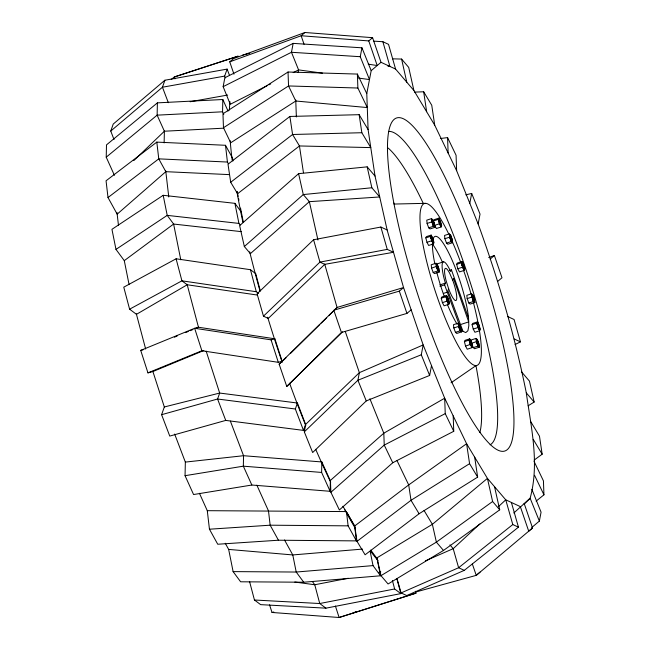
<?xml version="1.0" encoding="UTF-8"?>
<svg xmlns="http://www.w3.org/2000/svg" width="650" height="650" viewBox="0 0 650 650"><rect width="100%" height="100%" fill="white"/><g stroke="black" fill="none" stroke-linecap="round" stroke-linejoin="round"><path stroke-width="0.97" d="M114.416 175.305L106.226 157.178L106.494 144.885L157.398 102.862L222.828 99.515L228.069 111.117M157.398 102.862L157.129 115.156L164.385 131.219L223.779 128.18M164.133 142.927L164.393 130.926M185.347 462.093L243.563 455.707L321.848 461.963L330.363 480.821L330.135 491.294L251.851 485.03L193.57 494.536L185.055 475.686L185.347 462.093L174.655 434.062M223.771 114.481L222.56 111.8L222.828 99.515M330.135 491.294L321.62 472.436L321.848 461.963M267.109 85.727L230.254 104.276L223.145 86.661L224.851 77.756L293.174 43.379L361.952 47.816L371.183 70.663L366.779 93.608L368.087 129.553L375.026 176.053L387.124 229.946L403.544 287.544L423.174 344.939L444.681 398.206L466.594 443.723L487.427 478.384L505.749 499.834L520.317 506.602L528.734 531.221L532.545 527.979L524.128 503.352M293.174 43.379L291.46 52.276L298.577 69.899L322.538 73.166M298.058 72.581L298.618 69.68M358.491 78.073L369.476 79.568L360.246 56.712L361.952 47.816M304.314 431.868L305.768 424.279L359.369 372.661L423.174 344.939L421.289 354.778L429.634 375.448L366.259 400.92L312.658 452.538L304.314 431.868L357.906 380.25L421.289 354.778M429.634 375.448L431.519 365.609M469.796 203.287L471.689 193.448L465.814 194.838M531.7 527.556L539.362 521.081L530.132 498.225C539.654 463.564 531.139 427.546 526.289 392.844C514.767 335.351 498.111 279.053 478.14 223.957L480.033 214.118L471.689 193.448M539.362 521.081L541.068 512.184L531.846 489.328M114.01 139.571L110.768 131.056L113.222 124.061L164.897 80.226L227.118 69.111L229.547 75.498M164.897 80.226L162.443 87.214L110.768 131.056M225.355 77.927L224.656 76.107L227.118 69.111M164.328 406.965L219.676 393.055L297.432 403.033L305.589 424.426L303.493 430.389L225.737 420.412L169.764 436.085L161.606 414.692L164.328 406.965L152.815 371.248M303.493 430.389L295.336 408.996L297.432 403.033M425.831 237.868L426.392 236.624L431.153 235.089L432.843 238.266L433.973 242.686L433.412 243.929L428.659 245.472L426.961 242.296L425.831 237.868L430.584 236.332L431.153 235.089M433.534 220.919L434.094 219.684L438.848 218.14L440.546 221.317L441.675 225.745L441.114 226.98L436.353 228.524L434.663 225.347L433.534 220.919L438.287 219.383L438.848 218.14M460.817 329.046L444.608 284.846L445.388 283.124L444.186 278.891A23.749 4.672 72 0 1 449.036 268.223L450.645 271.562L451.425 269.839L449.573 270.441M441.261 298.212L441.829 296.969L446.582 295.433L448.281 298.61L449.41 303.03L448.841 304.273L444.088 305.817L442.398 302.64L441.261 298.212L446.022 296.676L446.582 295.433M456.666 264.322L457.226 263.079L461.979 261.536L463.677 264.713L464.807 269.141L464.246 270.384L459.493 271.919L457.795 268.743L456.666 264.322L461.419 262.779L461.979 261.536M448.663 288.836A16.908 3.323 72 0 0 456.422 299.951A16.908 3.323 72 0 0 452.652 280.061L449.499 272.894A16.908 3.323 72 0 0 446.054 280.491L448.663 288.836L447.858 290.607L462.987 331.305M452.652 280.061L453.456 278.281L468.699 321.912L459.436 324.911M447.476 303.168L447.858 302.331L446.331 297.903M464.401 341.608L464.961 340.373L469.714 338.829L471.413 342.006L472.542 346.434L471.981 347.669L467.22 349.213L465.53 346.036L464.401 341.608L469.154 340.072L469.714 338.829M472.095 324.667L472.664 323.424L477.417 321.88L479.115 325.057L480.244 329.485L479.676 330.728L474.923 332.264L473.233 329.087L472.095 324.667L476.856 323.123L477.417 321.88M279.142 364.171L337.058 307.45L403.544 287.544L399.327 291.135L333.808 310.213L341.429 332.483L286.764 386.441L279.142 364.171L285.992 357.849M290.306 353.592L319.792 324.488M321.23 323.066L326.267 318.094M329.144 315.258L333.458 311.001M334.896 309.579L337.058 307.45L324.707 264.127M342.517 331.849L286.764 386.441M524.428 503.864L530.132 498.225L513.817 512.996M133.835 160.558L164.385 131.219M387.124 229.946L380.868 227.037L313.576 239.752L257.091 293.824L263.461 316.176L268.279 318.419L324.764 264.339L393.494 252.297L387.246 249.389L319.946 262.104L263.461 316.176M479.838 523.916L453.196 548.681L425.352 560.869M498.347 506.716L505.749 499.834L512.793 524.542L518.448 527.174L464.279 570.359L406.738 595.554L401.091 592.922L397.012 578.638M330.874 492.294L384.239 445.087L445.242 413.627L444.681 398.206L383.809 433.201L330.436 480.407L330.874 492.294L339.373 509.957L392.746 462.751L453.749 431.291L453.188 415.87M298.594 173.656L239.647 225.623L244.335 246.537L250.396 253.63L309.343 201.662L379.722 196.966L371.857 187.761L367.169 166.855L298.594 173.656L303.282 194.569L309.343 201.662M244.335 246.537L303.282 194.569L371.857 187.761M229.45 174.623L165.823 171.673L117.179 214.159L108.006 197.543L106.056 180.789L156.812 142.114L225.485 145.291L232.546 158.104L232.895 161.062M233.959 74.189L229.743 61.848L233.553 58.606L304.947 32.5L372.58 37.676L381.006 62.294L395.574 69.062L413.896 90.513L434.72 125.174L456.633 170.69L478.14 223.957M304.947 32.5L301.137 35.75L229.743 61.848M304.062 44.289L301.137 35.75L368.769 40.917L372.58 37.676M371.183 70.663L381.006 62.294M341.429 332.483L406.949 313.406L411.158 309.814M490.157 259.082L494.374 255.491L501.987 277.761L497.778 281.352M480.058 572.106L476.247 575.356L416.008 591.947M532.545 527.979L476.247 575.356L472.347 563.964M171.21 79.544L174.33 76.96L238.062 56.176L174.33 76.96L174.947 78.869M106.226 157.178L157.129 115.156L222.56 111.8M536.128 501.126L543.944 494.821L543.433 480.87L534.032 461.337M512.793 524.542L458.624 567.734L401.091 592.922M289.884 116.447L228.004 164.214L230.693 182.26L237.583 193.724L299.463 145.957L370.784 147.599L361.847 132.722L359.149 114.684L289.884 116.447L292.573 134.493L299.463 145.957M230.693 182.26L292.573 134.493L361.847 132.722M108.006 197.543L158.763 158.86L227.427 162.045L228.369 163.751M354.721 525.964L408.704 484.924L466.594 443.723L469.576 463.677L477.652 477.124L419.087 513.752L365.097 554.791L357.021 541.344L354.721 525.964L342.891 506.269M357.021 541.344L411.003 500.305L469.576 463.677M129.041 284.383L124.28 260.642L173.615 224.047L241.345 231.644M534.097 460.119L542.165 454.212L539.476 436.166L530.538 421.298M380.965 575.664L376.967 557.846L432.372 524.314L487.427 478.384L492.611 501.507L436.378 542.133L380.965 575.664L388.074 583.984L443.487 550.452L499.72 509.827L494.536 486.712M451.067 382.785L476.093 365.552M241.304 212.022L234.902 203.344L163.191 195.301L111.946 229.32L115.976 249.389L124.28 260.642M115.976 249.389L167.213 215.369L238.932 223.413L240.094 224.989M288.031 72.012L222.958 113.782L223.47 127.725L230.717 142.781L295.791 101.01L367.291 107.559L357.882 88.026L357.378 74.076L288.031 72.012L288.543 85.954L295.791 101.01M223.47 127.725L288.543 85.954L357.882 88.026M528.141 405.795L534.154 402.041L529.457 381.127L521.601 371.93M257.554 295.084L187.216 284.773L136.468 314.324L129.602 309.189L123.768 287.17L176.093 258.798L250.453 269.701L255.743 273.65L260.309 290.891M129.602 309.189L181.927 280.824L256.287 291.72L258.554 293.418M223.145 86.661L291.46 52.276L360.246 56.712M268.913 84.825L270.709 83.923M293.183 72.613L298.577 69.899M515.076 344.524L520.447 341.859L514.077 319.507L507.829 316.599M353.023 613.015L355.769 611.772M174.379 337.188L177.157 336.042M185.502 332.605L188.281 331.451M190.133 330.688L192.912 329.542M196.617 328.014L198.469 327.243L274.885 338.804L282.132 361.278L278.306 362.318L201.882 350.756L147.948 372.873L140.709 350.399L194.643 328.283L198.469 327.243L187.078 284.253M203.856 350.488L152.904 371.524L147.948 372.873M488.719 257.546L494.374 255.491M431.519 218.619L426.757 220.163L427.091 223.429L428.716 227.825L430.024 228.938L434.777 227.403L434.452 224.128L432.819 219.741L431.519 218.619L431.844 221.894L433.477 226.281L434.777 227.403M427.091 223.429L431.844 221.894M434.663 225.347L439.416 223.803L441.114 226.98M428.716 227.825L433.477 226.281M449.321 233.894L444.559 235.43L444.892 238.704L446.517 243.092L447.826 244.213L452.579 242.669L452.254 239.403L450.621 235.007L449.321 233.894L449.646 237.161L451.279 241.548L452.579 242.669M426.961 242.296L431.714 240.752L433.412 243.929M444.892 238.704L449.646 237.161M446.517 243.092L451.279 241.548M435.979 263.242L431.226 264.786L431.551 268.06L433.184 272.447L434.493 273.569L439.246 272.025L438.921 268.751L437.288 264.363L435.979 263.242L436.304 266.516L437.938 270.904L439.246 272.025M436.158 264.217L443.56 261.812M431.551 268.06L436.304 266.516M433.184 272.447L437.938 270.904M457.795 268.743L462.548 267.199L464.246 270.384M439.839 284.928L445.388 283.124M439.977 286.349L444.608 284.846M443.422 293.418L447.127 292.216M442.398 302.64L447.151 301.096L448.841 304.273M471.583 293.784L466.83 295.327L467.155 298.602L468.788 302.989L470.096 304.111L474.849 302.567L474.524 299.293L472.891 294.905L471.583 293.784L471.908 297.058L473.541 301.446L474.849 302.567M467.155 298.602L471.908 297.058M468.788 302.989L473.541 301.446M458.25 323.139L453.489 324.683L453.822 327.949L455.455 332.345L456.755 333.458L461.508 331.923L461.183 328.648L459.55 324.261L458.25 323.139L458.575 326.414L460.208 330.801L461.508 331.923M453.822 327.949L458.575 326.414M455.455 332.345L460.208 330.801M473.233 329.087L477.986 327.543L479.676 330.728M476.052 338.414L471.291 339.95L471.624 343.224L473.257 347.612L474.557 348.733L479.31 347.189L478.985 343.923L477.352 339.527L476.052 338.414L476.377 341.681L478.01 346.068L479.31 347.189M471.624 343.224L476.377 341.681M465.53 346.036L470.283 344.492L471.981 347.669M473.257 347.612L478.01 346.068M415.366 591.24L415.984 593.158L339.113 617.5L272.009 612.462L269.539 604.817M161.606 414.692L217.579 399.019L295.336 408.996M140.709 350.399L143.187 349.724M201.882 350.756L194.643 328.283L271.066 339.844L274.885 338.804M272.009 612.462L273.796 611.983M415.984 593.158L339.113 617.5L335.408 606.011M242.824 54.998L249.738 53.365M348.27 578.248L314.762 584.756L294.832 582.043M378.828 572.309L380.794 571.927M254.451 600.007L260.658 604.646L325.942 608.164L400.847 593.613L394.639 588.973L319.735 603.525L254.451 600.007L249.551 581.498M224.656 76.107L162.443 87.214L168.35 102.716M190.133 101.749L227.662 95.046M185.055 475.686L243.336 466.18L321.62 472.436M440.554 138.491L447.574 137.605L456.073 155.269L456.633 170.69M362.513 549.087L292.776 554.938L228.662 549.413L225.257 543.254M233.114 571.61L240.622 581.791L303.721 582.221L380.526 575.786L373.019 565.606L296.213 572.041L233.114 571.61L228.662 549.413M209.446 529.206L270.156 525.192L348.116 525.858L356.411 540.889L278.444 540.223L217.734 544.237L209.446 529.206L207.285 510.681L199.42 493.261M414.586 92.113L423.662 91.772L431.746 105.219L434.72 125.174M394.014 204.051L425.23 203.344M207.285 510.681L346.45 511.582L348.116 525.858M392.47 58.825L401.594 59.069L408.704 67.389L413.896 90.513M373.88 41.145L382.874 41.722L388.529 44.346L395.574 69.062M387.928 66.146L389.919 66.438L382.874 41.722M368.249 64.155L377.195 65.544L368.769 40.917M514.199 338.951L520.447 341.859M324.764 264.339L319.946 262.104L313.576 239.752M464.279 570.359L458.624 567.734L453.196 548.681L449.946 544.871M187.216 284.773L181.927 280.824L176.093 258.798M325.942 608.164L319.735 603.525L314.762 584.756L312.382 581.531M367.169 166.855L375.026 176.053M526.289 392.844L534.154 402.041M461.411 329.737L462.597 331.126L465.757 332.589L467.886 330.777L468.837 325.804L468.552 318.012A50.513 9.929 72 0 0 451.003 257.668A50.513 9.929 72 0 0 432.908 239.744M492.611 501.507L499.72 509.827M443.487 550.452L436.378 542.133L432.372 524.314L424.06 510.477M370.744 550.062L377.089 558.683L380.526 575.786M303.721 582.221L296.213 572.041L292.776 554.938L284.521 539.971M359.149 114.684L368.087 129.553M533.227 439.343L542.165 454.212M419.087 513.752L411.003 500.305L408.704 484.924L396.914 460.419M165.823 171.673L158.763 158.86L156.812 142.114M346.946 512.46L354.746 526.614L356.411 540.889M278.444 540.223L270.156 525.192L268.491 510.916L256.856 485.152M438.596 220.61L440.123 225.038M461.346 263.291L463.263 268.434M430.511 236.844L432.429 241.987M476.783 323.635L478.692 328.778M469.081 340.584L470.99 345.727M357.378 74.076L366.779 93.608M534.544 475.288L543.944 494.821M445.242 413.627L453.749 431.291M392.746 462.751L384.239 445.087L383.809 433.201L369.891 398.743M251.851 485.03L243.336 466.18L243.563 455.707L230.368 421.111M451.425 269.839L468.552 318.012M366.259 400.92L357.906 380.25L359.369 372.661L345.256 331.427M225.737 420.412L217.579 399.019L219.676 393.055L206.148 351.089M449.727 236.397L451.051 241.572M471.997 296.286L473.322 301.47M431.925 221.122L433.176 225.566M476.458 340.909L477.782 346.092M436.394 265.744L437.645 270.189M458.656 325.642L459.981 330.826M399.327 291.135L406.949 313.406M271.066 339.844L278.306 362.318M511.396 502.458L518.448 527.174M380.868 227.037L387.246 249.389M396.866 578.597L400.847 593.613M392.397 580.523L394.639 588.973M250.453 269.701L256.287 291.72M136.329 313.828L145.665 349.05M461.419 262.779L462.548 267.199M476.856 323.123L477.986 327.543M438.287 219.383L439.416 223.803M469.154 340.072L470.283 344.492M430.584 236.332L431.714 240.752M446.022 296.676L447.151 301.096M401.594 59.069L406.786 82.184M309.311 201.492L317.947 240.012M370.159 551.346L373.019 565.606M237.372 192.424L238.152 196.349M238.55 198.307L238.94 200.265M240.516 208.097L243.409 222.536M234.902 203.344L238.932 223.413M180.781 259.781L173.615 224.047L167.213 215.369L163.191 195.301M423.662 91.772L426.644 111.719M474.679 457.177L477.652 477.124M299.447 145.86L303.461 172.778M237.283 191.718L237.583 193.724M225.485 145.291L227.427 162.045M165.742 170.942L168.773 196.966M116.976 212.469L118.495 225.518M447.574 137.605L448.134 153.026M295.75 100.011L296.368 116.951M388.895 131.422A164.824 32.411 72 0 1 469.292 279.484A164.824 32.411 72 0 1 490.108 444.803M388.131 148.037A156.585 30.786 72 0 1 423.069 202.979M475.938 365.544A156.585 30.786 72 0 1 479.846 432.543M457.169 324.277A50.513 9.929 72 0 1 447.549 304.826M444.364 296.627A50.513 9.929 72 0 1 436.889 272.634M434.826 263.746A50.513 9.929 72 0 1 432.453 243.912M479.554 331.402A85.093 16.729 72 0 1 458.315 345.954A85.093 16.729 72 0 1 420.347 226.111A85.093 16.729 72 0 1 448.614 233.74M452.002 241.028A85.093 16.729 72 0 1 460.696 262.364M463.401 269.872A85.093 16.729 72 0 1 471.031 293.914M473.379 302.486A85.093 16.729 72 0 1 478.27 324.017M432.234 243.791A50.513 9.929 72 0 1 442.268 261.828M378.072 560.609A264.883 52.081 72 0 1 370.703 551.403M355.322 528.263A264.883 52.081 72 0 1 347.132 514.069M346.149 512.298A264.883 52.081 72 0 1 344.679 509.592M330.712 482.202A264.883 52.081 72 0 1 315.705 449.312M305.793 425.604A264.883 52.081 72 0 1 289.591 383.224M282.238 362.326A264.883 52.081 72 0 1 267.662 317.2M260.016 291.037A264.883 52.081 72 0 1 249.689 251.81M242.864 222.048A264.883 52.081 72 0 1 236.884 191.425M232.18 160.233A264.883 52.081 72 0 1 230.189 140.725M229.385 110.061A264.883 52.081 72 0 1 229.97 101.668M431.332 235.812L430.861 236.852L431.811 240.549L433.225 243.206L433.696 242.166L432.754 238.469L431.332 235.812M439.034 218.863L438.563 219.903L440.927 226.257L441.399 225.217L439.034 218.863M446.769 296.156L446.298 297.196L447.241 300.893L448.663 303.55L449.134 302.51L448.183 298.813L446.769 296.156M462.166 262.267L461.695 263.299L462.646 266.996L464.059 269.652L464.531 268.613L462.166 262.267M469.901 339.552L469.43 340.592L471.794 346.946L472.266 345.906L469.901 339.552M477.604 322.611L477.132 323.643L478.075 327.34L479.489 329.997L479.96 328.957L479.017 325.268L477.604 322.611M432.876 220.277L431.787 219.342L432.055 222.072L433.42 225.745L434.509 226.679L434.241 223.941L432.876 220.277M450.677 235.552L449.589 234.618L449.857 237.347L451.222 241.012L452.311 241.946L452.043 239.216L450.677 235.552M437.336 264.899L436.247 263.965L436.524 266.703L437.889 270.368L438.977 271.302L438.701 268.572L437.336 264.899M472.94 295.441L471.851 294.507L472.128 297.245L473.493 300.909L474.581 301.844L474.305 299.114L472.94 295.441M459.607 324.797L458.518 323.863L458.786 326.592L460.151 330.265L461.24 331.199L460.972 328.461L459.607 324.797M477.409 340.072L476.32 339.137L476.588 341.868L477.953 345.532L479.042 346.466L478.774 343.736L477.409 340.072M393.843 203.011A175.118 34.434 72 0 0 502.986 451.344A175.118 34.434 72 0 0 455.146 198.981A175.118 34.434 72 0 0 393.843 203.011"/></g></svg>
